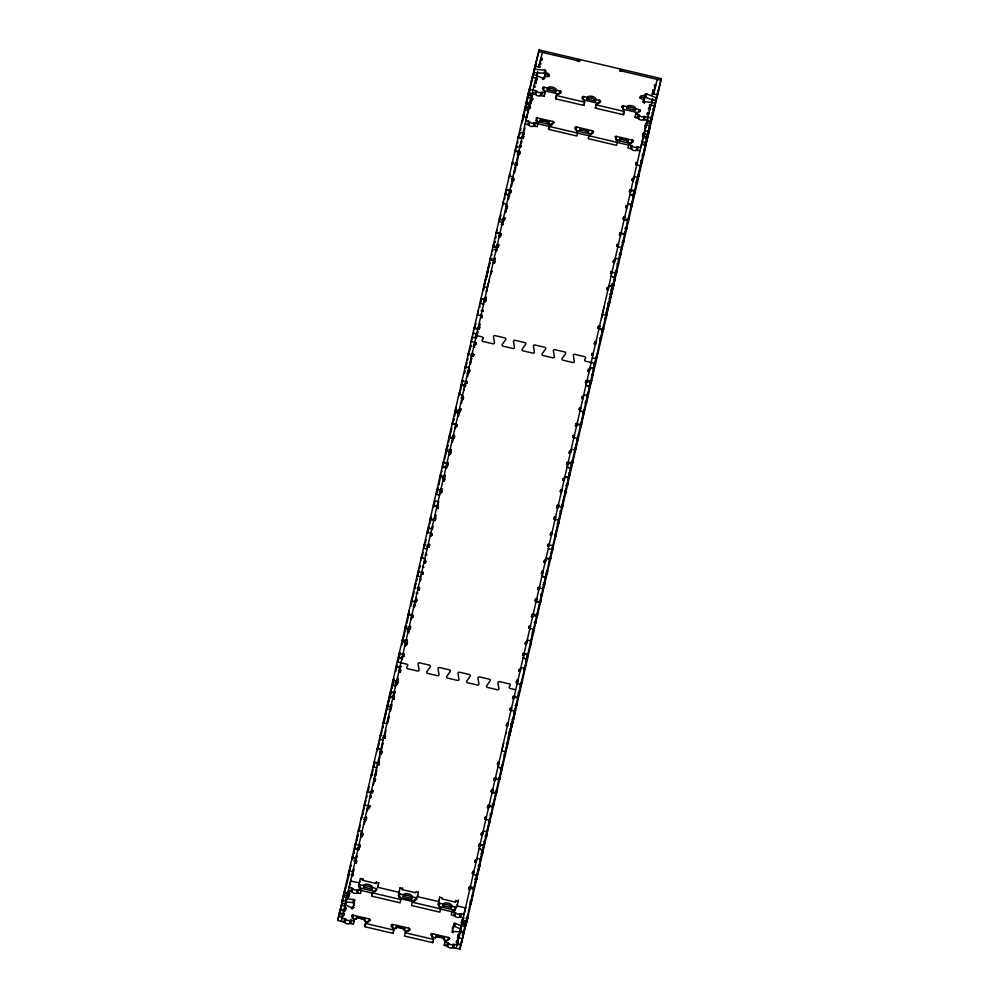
<?xml version="1.0" encoding="UTF-8"?>
<svg xmlns="http://www.w3.org/2000/svg" width="999" height="999" viewBox="0 0 999 999"><rect width="100%" height="100%" fill="white"/><g stroke="black" fill="none" stroke-linecap="round" stroke-linejoin="round"><path stroke-width="1.5" d="M450.387 671.028L450.387 671.028A1.261 1.124 14.1 0 1 450.274 671.465L446.753 676.41A1.261 1.124 14.1 0 0 447.602 678.084L457.48 680.406A1.261 1.124 14.1 0 0 458.978 679.407L457.979 673.139A1.261 1.124 14.1 0 1 459.478 672.202L469.355 674.525A1.261 1.124 14.1 0 1 470.204 676.211L466.683 681.143A1.261 1.124 14.1 0 0 467.282 682.679L477.572 685.114A1.261 1.124 14.1 0 0 478.933 683.965L477.934 678.021A1.261 1.124 14.1 0 1 479.433 676.897L489.31 679.208A1.261 1.124 14.1 0 1 490.159 680.893L486.675 685.776A1.261 1.124 14.1 0 0 487.375 687.412L497.677 689.809A1.261 1.124 14.1 0 0 498.888 688.648L497.902 682.704A1.261 1.124 14.1 0 1 499.113 681.543L509.265 683.89A1.261 1.124 14.1 0 1 510.114 685.576L509.315 686.688A1.261 1.124 14.1 0 0 510.127 688.423L515.521 689.697M553.471 350.212L553.508 350.149A1.261 1.124 14.1 0 1 554.857 349.65L564.735 351.973A1.261 1.124 14.1 0 1 565.584 353.646L562.087 358.529A1.261 1.124 14.1 0 0 561.987 359.353L562.087 359.603A1.261 1.124 14.1 0 0 562.937 360.214L573.101 362.562A1.261 1.124 14.1 0 0 574.313 361.588L573.314 355.457A1.261 1.124 14.1 0 1 574.525 354.295L584.69 356.655A1.261 1.124 14.1 0 1 585.539 358.329L584.74 359.453A1.261 1.124 14.1 0 0 585.551 361.188L594.992 363.399L595.416 361.75M483.054 338.673L482.255 339.797A1.261 1.124 14.1 0 0 482.967 341.433L493.194 343.831A1.261 1.124 14.1 0 0 494.48 342.669L493.481 336.725A1.261 1.124 14.1 0 1 494.98 335.602L504.932 337.937A1.261 1.124 14.1 0 1 505.706 339.598L502.16 344.593A1.261 1.124 14.1 0 0 503.059 346.166L512.949 348.476A1.261 1.124 14.1 0 0 514.435 347.352L513.436 341.283A1.261 1.124 14.1 0 1 514.797 340.259L524.812 342.595A1.261 1.124 14.1 0 1 525.749 344.106L522.177 349.163A1.261 1.124 14.1 0 0 523.026 350.849L532.904 353.159A1.261 1.124 14.1 0 0 534.403 352.16L533.404 345.904A1.261 1.124 14.1 0 1 534.902 344.967L544.78 347.277A1.261 1.124 14.1 0 1 545.616 348.963L542.132 353.846A1.261 1.124 14.1 0 0 542.707 355.432L552.859 357.842A1.261 1.124 14.1 0 0 554.358 356.718L553.359 350.774M477.135 876.672L475.799 882.242L480.219 863.186M354.233 905.219A4.396 1.986 13 0 0 353.621 905.057L354.52 899.662L346.029 898.725M369.88 920.916L370.167 919.579L369.305 918.905L352.297 915.072L354.17 920.616L353.421 924.063L349.6 923.551A2.51 1.136 13 0 1 347.115 923.75A2.51 1.136 13 0 1 344.992 922.477L337.687 920.366L339.248 913.635L342.982 914.535L343.144 913.873M409.478 930.631L409.865 928.895L409.103 928.258L392.894 924.437L391.62 924.562L391.108 926.535M416.62 899.687L416.558 897.926L412.15 896.765A4.396 1.986 13 0 0 408.354 893.83A4.396 1.986 13 0 0 403.596 894.754L399.026 893.855L398.239 895.591M548.876 76.374A4.396 1.986 13 0 0 545.154 74.113L545.404 70.18L534.64 69.231M553.658 123.526L553.933 122.14L553.084 121.528L536.176 117.67L537.949 123.239L537.2 126.673L533.429 126.136A2.51 1.136 13 0 1 530.894 126.361A2.51 1.136 13 0 1 528.783 125.087L525.137 123.851M560.614 93.394L560.726 91.284L556.231 90.06A4.396 1.986 13 0 0 552.447 87.125A4.396 1.986 13 0 0 547.677 88.049L543.219 87.138L542.37 88.686M449.275 939.547L449.538 938.148L448.464 937.474L432.355 933.703L431.306 933.878L430.944 935.239M451.998 932.254L454.308 923.276L462.025 925.848M593.356 132.842L592.882 130.881L576.673 127.048L575.399 127.173L574.937 128.946M600.399 102.298L600.337 100.537L595.928 99.376A4.396 1.986 13 0 0 592.132 96.441A4.396 1.986 13 0 0 587.375 97.365L582.904 96.453L581.967 98.401M633.054 142.158L633.341 140.822L632.467 140.16L616.021 136.314L615.022 136.576L617.332 141.87L616.583 145.317L588.236 138.661L589.085 135.24L593.643 131.568M640.084 111.613L640.022 109.853L635.626 108.691A4.396 1.986 13 0 0 631.83 105.757A4.396 1.986 13 0 0 627.072 106.681L622.714 105.757L621.753 107.318M654.083 106.181L654.845 102.909L643.568 101.536L645.354 94.106L646.69 93.894L656.131 97.752L655.381 101.024L645.142 97.103L643.344 102.348M387.137 709.178L388.973 699.163M394.905 691.795L393.656 696.728L392.657 695.804M396.428 684.752L394.98 684.465M485.726 278.821L483.753 286.613L487.425 287.475L489.36 279.745M486.613 291.633L487.375 288.311M514.96 712.574L512.187 724.537L513.836 717.969M601.473 318.594L602.235 315.272M604.22 306.705L602.285 314.423L605.956 315.284L607.916 307.505L605.132 319.455L607.305 310.751M607.817 305.869L608.503 306.031L611.788 291.72L610.651 291.046M512.187 724.5L511.076 724.163M355.969 860.663L356.144 862.05M382.142 752.147L381.069 751.897L381.306 750.786M455.569 409.69L456.068 407.517L455.382 410.264L459.74 410.764M392.982 684.028L391.67 688.274M389.086 709.065L390.322 710.002L391.783 704.195M408.928 630.993L408.691 631.98M511.55 726.223L508.853 737.824L510.988 729.27M511.563 726.148L509.79 733.179L508.878 732.916M511.6 725.998L510.914 725.811M339.111 914.56L340.159 910.401M342.769 915.421L342.969 914.584L341.358 921.228M347.964 894.767L348.326 893.218M522.002 122.852L522.002 123.014M535.314 65.322L535.676 63.774M457.642 942.382L458.928 937.112L458.803 937.724M462.824 921.727L463.037 920.791M461.301 943.243L467.894 917.182M466.496 922.589L466.858 921.041M467.707 917.681L467.095 917.157M650.824 116.783L651.735 116.995L651.885 115.297M653.034 111.751L652.896 112.338M658.791 88.799L658.441 90.297M389.373 697.464L390.097 697.452M486.326 277.26L489.011 265.759M467.769 917.419L466.483 922.626M385.452 713.898L389.048 698.726M388.723 701.985L391.021 692.881M483.017 290.409L485.002 282.555M485.164 281.868L486.875 274.275M389.872 711.438L391.271 705.306L390.122 705.044M393.206 698.126L393.881 695.142M529.707 106.456L529.295 108.242L529.657 106.518M507.692 742.357L509.49 734.452M511.038 729.045L512.824 721.141M607.33 310.639L609.065 302.959M610.651 297.44L615.372 277.797M530.769 83.367L530.931 84.753M525.986 105.882L525.362 108.579M343.993 910.526L342.108 917.956L345.754 919.205A2.51 1.136 13 0 0 347.864 920.479A2.51 1.136 13 0 0 350.349 920.279M482.954 310.09L482.604 311.563L482.879 310.452M510.414 191.009L510.601 190.322M475.024 878.858C477.547 877.984 477.023 880.294 474.912 879.682M501.086 768.98C502.784 768.031 502.172 770.279 500.661 769.73M354.096 851.323L353.609 853.533L354.108 851.535M379.832 740.446L380.045 740.571M357.53 836.75L358.029 834.515L357.517 836.538M402.884 640.446L403.059 639.722L403.109 640.496M529.957 89.585L529.682 90.697L530.007 89.386M476.648 879.17L476.436 879.982M502.022 769.13L501.823 769.942M525.274 668.331C524.35 671.191 526.336 667.095 523.901 667.994M526.048 659.69L527.185 659.952L527.497 658.666L527.21 659.877M551.198 549.587L552.572 549.912L552.884 548.613L552.609 549.75M577.035 439.647L577.946 439.872L578.259 438.573L577.984 439.71M601.398 338.274L601.161 339.273L601.41 338.224L599.812 337.812M647.115 138.824L648.451 133.279L644.03 152.285L645.292 147.09M603.334 329.832C603.833 326.748 603.821 331.106 601.96 329.508M626.286 219.156L628.721 219.78L629.033 218.494L628.758 219.63M652.959 109.465L654.095 109.74L654.407 108.454L654.133 109.578M343.219 898.101L338.698 915.846L342.42 916.682M348.589 890.921L345.304 903.983L341.633 903.121L523.576 113.886M529.445 89.435L523.026 116.096L526.735 116.933M534.278 69.493L526.073 102.835L529.745 103.696L535.926 78.097M529.92 86.676L530.007 88.424M340.347 909.814L341.096 906.543M341.333 905.768L341.833 903.596M343.431 896.59L345.454 887.874L345.167 888.973M348.938 872.789L347.939 877.147L350.037 868.718M355.007 846.016L355.507 843.843L354.82 846.59M361.288 818.755L361.788 816.57L361.238 818.768M367.582 791.483L368.082 789.297L367.382 792.057L371.054 792.919L371.74 790.159M370.529 778.421L371.591 774.038M374.225 762.574L379.108 763.723L378.696 765.384L379.195 763.199L374.363 762.025L373.726 764.759M376.81 751.148L377.872 746.765M380.144 736.937L380.644 734.752L379.957 737.512M393.219 680.219L392.582 682.954L393.219 680.219L398.052 681.38L397.552 683.566L395.104 682.991M399.001 655.132L399.5 652.946L398.813 655.706M411.576 600.586L412.075 598.401L411.388 601.161L415.047 602.022L415.746 599.263L416.908 599.575L416.408 601.76L413.961 601.186M417.857 573.314L418.356 571.141L417.669 573.888M424.138 546.053L424.65 543.868L423.951 546.615M431.955 528.908L428.296 528.046L427.097 532.979M430.432 518.781L430.931 516.595L430.244 519.355L433.903 520.204L434.602 517.457L435.764 517.769L435.264 519.942L430.382 518.793M436.713 491.508L437.212 489.323L442.058 490.497L441.546 492.669L439.11 492.107M447.152 446.241L445.954 451.173M449.288 436.963L449.787 434.79L449.1 437.537L452.759 438.399L453.446 435.639L454.62 435.951L454.12 438.136L449.238 436.988M468.144 355.157L468.643 352.972L467.944 355.731M471.091 342.095L472.29 337.163L475.949 338.012M480.706 300.612L481.206 298.439L486.051 299.6L485.551 301.785L485.964 300.137L481.068 298.988M499.562 218.806L500.062 216.621L499.375 219.38L503.046 220.242L503.733 217.482L504.907 217.794L504.408 219.967L501.96 219.393M503.209 202.984L503.571 201.361M505.844 191.533L506.356 189.348L511.188 190.522L510.689 192.707L511.101 191.046L506.218 189.897M519.955 147.128L516.283 146.266L515.084 151.199L520.029 152.323L519.617 153.983L518.394 153.696L519.168 150.412M518.419 136.988L518.918 134.815L518.231 137.562L521.903 138.424L522.589 135.677L523.763 135.976L523.251 138.162L520.816 137.587M527.684 97.078L527.934 95.979M528.209 94.88L529.907 86.726M531.256 81.606L533.004 74.288M342.42 901.548L343.119 898.476M343.581 896.627L344.118 894.442M349.762 869.817L349.5 870.903L353.171 871.765L353.421 870.678L352.135 875.823M350.424 867.07L350.924 864.897L348.801 873.338M354.508 849.562L355.095 847.002M355.569 844.929L356.168 842.656M356.655 840.546L357.18 838.311M522.327 121.391L523.039 118.319M523.251 117.72L524 114.148M524.463 112.5L524.925 110.477M526.773 101.873L527.784 97.515L525.686 105.944M533.528 72.452L535.027 66.221L539.91 67.37L540.197 66.271L538.973 65.984M535.314 65.36L535.914 63.786M341.758 905.531L342.133 903.895M342.769 901.61L343.144 899.974M345.629 888.648L349.263 874.3M352.522 858.753L353.234 855.743M353.708 853.708L354.158 851.648M358.941 830.918L360.264 825.186M362.724 814.522L363.149 812.724M363.648 810.676L364.185 808.216M364.872 805.344L365.072 804.482M365.671 801.91L366.071 800.187M366.658 797.614L367.058 795.891M371.753 775.411L373.127 769.43M374.126 765.047L373.813 766.433M377.647 749.862L378.171 747.564M378.571 745.853L379.22 743.081M380.819 736.238L382.167 730.369M383.154 725.898L382.654 728.096L383.204 725.911M383.828 723.164L385.102 717.669M386.738 710.414L388.124 704.445M389.66 697.926L390.072 696.128L389.972 697.789M390.559 694.018L391.158 691.433M391.745 688.86L392.145 687.137M392.644 684.989L393.144 682.629M393.556 681.031L394.068 678.621M395.754 671.34L397.127 665.359M397.827 662.374L400.112 652.609L400.037 654.832M401.798 645.267L403.159 639.397M403.608 637.362L406.206 626.198M406.88 623.264L408.229 617.394M408.491 616.146L409.203 613.161M410.739 606.356L412.125 600.374M412.812 597.39L414.185 591.408M414.735 589.035L415.047 587.674M415.746 584.827L416.034 583.541M416.633 580.956L417.132 578.808M417.819 575.799L418.119 574.512M418.631 572.14L419.043 570.354M419.555 568.131L420.067 566.096M421.828 558.304L423.201 552.335M424.675 545.929L425.062 544.28M425.487 542.557L426.173 539.622M427.859 532.292L429.22 526.423M429.72 524.1L430.906 519.08M433.566 507.43L435.139 500.561M436.813 493.319L438.199 487.35M440.072 479.17L438.773 484.84L439.073 483.653M440.621 476.948L441.021 475.212M441.82 471.778L442.02 470.916M442.607 468.344L443.007 466.62M444.018 462.1L443.556 464.036L444.056 461.913M444.73 459.165L447.902 445.279M448.563 442.382L450.162 435.452M451.885 428.109L450.749 433.029M454.058 418.593L453.658 420.304L454.07 419.617M454.582 416.296L455.107 413.998M455.507 412.287L456.043 410.002L456.081 411.213M459.79 393.743L462.887 380.294M464.547 373.226L465.084 370.766M466.009 366.92L465.696 368.269L466.046 366.695M466.608 364.31L467.008 362.6M467.594 360.015L467.994 358.291M468.781 354.857L469.031 353.584L468.843 354.408M469.493 351.673L471.029 345.13L470.629 346.728M475.599 325.15L476.024 323.389M479.757 307.217L480.019 306.019M480.681 303.209L481.006 301.723M490.047 262.512L489.635 264.31L489.935 263.162M490.559 260.464L491.021 258.254M491.783 255.132L491.983 254.27M492.682 251.261L492.982 249.975M493.568 247.39L493.968 245.679M494.68 242.457L494.98 241.121M495.604 238.449L496.016 236.663M501.011 214.972L500.724 216.221M504.607 199.413L505.007 197.69M505.531 195.492L506.131 192.882M515.646 151.561L515.934 150.275M516.67 147.265L516.982 145.916L516.608 147.415M517.569 143.369L517.969 141.646M518.756 138.212L518.956 137.35M519.992 132.667L519.655 134.341L519.98 132.855M520.566 130.382L520.979 128.409M528.708 95.055L530.069 89.186M530.644 86.501L530.993 85.027M531.518 82.83L539.11 49.95L661.313 78.634L467.407 918.955L466.034 918.63M342.37 916.707L347.103 897.452M345.304 903.983L527.247 114.748M526.685 116.958L532.367 93.232L531.356 97.927L531.63 96.828M533.591 87.537L533.966 85.902L535.189 86.189L534.915 87.288L533.691 87M345.292 905.206L343.868 911.038M346.828 898.563L348.564 891.133M352.147 875.124L353.446 869.505M352.734 855.843L352.172 858.041L355.844 858.903L356.531 856.155M357.917 850.087L359.178 844.704M361.064 836.45L361.675 833.803L362.899 834.078L362.487 835.738L361.263 835.451L362.038 832.167M363.898 824.138L364.51 821.49M364.96 819.617L365.459 817.432L366.633 817.731L366.133 819.917L363.686 819.342M367.045 810.501L368.331 804.894M369.88 798.189L370.492 795.541M376.473 769.592L375.387 774.337M381.843 746.303L382.455 743.643M401.923 659.19L402.535 656.543M405.057 645.554L405.669 642.906L406.893 643.194L406.481 644.842L405.257 644.555L406.118 640.746M407.904 633.241L408.504 630.594M408.953 628.721L409.453 626.535L410.626 626.848L410.127 629.033L405.232 627.884L405.794 625.674L405.094 628.433L408.766 629.295L409.453 626.535M411.039 619.605L411.963 615.634L413.174 615.921L412.762 617.569L411.538 617.282L412.325 613.998M413.873 607.292L414.485 604.645M419.855 581.356L420.467 578.708M425.836 555.407L426.448 552.759M431.818 529.458L432.43 526.81M445.916 468.294L446.528 465.646M449.063 454.657L449.662 452.01L450.886 452.297L450.474 453.946L449.25 453.671L450.312 449.275M451.898 442.345L452.51 439.697M452.947 437.824L453.446 435.639M455.032 428.721L456.318 423.114M457.879 416.408L459.74 408.379L460.914 408.678L460.402 410.864L457.967 410.289M463.861 390.459L466.021 381.106M467.919 372.852L468.519 370.204L469.742 370.492L469.33 372.14L468.106 371.853L468.893 368.569M469.83 364.51L471.366 357.892M473.888 346.903L474.812 342.932L476.036 343.219L475.611 344.867L474.388 344.58L475.174 341.296M475.811 338.574L477.335 331.943M495.891 251.461L496.503 248.813M493.231 246.091L498.114 247.24L498.613 245.055L497.402 244.78L496.803 247.49M499.038 237.824L499.95 233.853M501.873 225.512L503.096 220.217M507.854 199.563L510.014 190.21M511.913 181.955L512.524 179.308L513.736 179.595L513.324 181.244L512.1 180.956L512.887 177.672M513.836 173.626L515.359 166.995M517.894 156.006L518.806 152.035M519.805 147.677L521.341 141.059M529.095 107.892L529.882 104.608L526.211 103.759L525.074 110.539M534.515 83.866L534.89 82.23L536.113 82.517L536.388 81.419L535.164 81.131M347.053 898.563L348.064 894.28L349.288 894.567L349.563 893.456L344.018 892.919L347.827 893.231M358.316 849.799L358.766 847.864M394.243 693.543L393.082 693.368M530.919 100.562L531.468 98.364L532.692 98.651L532.192 100.824M539.348 64.585L539.735 62.949L540.958 63.237L540.671 64.336L539.46 64.048M353.346 872.077L354.021 869.142M355.382 863.273L357.068 855.943M358.429 850.074L359.103 847.14M362.262 833.278L361.438 836.8M364.335 824.312L366.059 816.832M367.457 810.701L367.944 808.653M368.743 805.344L368.181 807.729M370.479 797.814L371.016 795.479M373.351 785.239L374.725 779.257M375.412 776.26L376.798 770.291M380.082 756.168L378.509 762.849L379.145 761.3M380.756 753.234L383.092 743.144M384.415 737.25L386.051 730.319M387.649 723.239L389.023 717.257M390.409 711.276L391.783 705.306M394.38 694.043L394.917 691.708M396.878 683.191L396.503 684.989L396.965 682.829M397.352 681.168L398.039 678.184M399.413 672.202L400.799 666.221M401.123 657.417L402.734 657.792L402.959 656.83M405.419 646.178L406.88 639.872M408.466 632.991L408.991 630.831M409.478 628.596L410.089 625.923M414.41 607.217L415.097 604.22M415.784 601.236L416.471 598.251M418.381 589.934L418.881 587.912M420.442 581.081L420.979 578.746M428.521 545.953L429.033 543.931M432.342 529.62L433.042 526.485M434.865 518.506L435.789 514.497M438.761 501.66L437.587 506.668M443.506 480.994L444.218 477.997M444.88 475.124L444.455 477.072M446.478 468.344L447.065 465.759M447.415 464.073L447.639 463.111M449.488 455.107L450.874 449.125M452.597 441.658L454.108 435.089M458.429 416.446L460.064 410.452M461.488 403.121L462.974 396.628L463.037 398.976M467.582 376.673L469.305 369.155M470.467 364.31L471.066 361.738M471.328 360.427L471.865 358.092M472.989 353.209L472.539 355.132L472.814 354.071M476.598 337.587L477.984 331.606M479.233 326.149L479.008 327.123M485.339 299.862L486.014 296.928M494.43 260.215L494.917 258.179M496.453 251.536L497.04 249.113M497.39 247.44L498.114 244.256L497.989 246.965M502.672 224.563L504.045 218.581M507.055 205.694L505.419 212.637L505.981 211.076M508.491 199.488L510.714 189.81M511.401 186.888L513.424 178.084M514.56 173.027L515.934 167.045M516.633 164.048L518.693 155.082M520.941 145.517L520.504 147.34M521.428 143.406L521.965 141.071M523.788 132.979L523.464 134.353L523.913 132.455M524.263 130.956L524.95 127.972M529.932 106.344L529.782 107.043M533.054 92.982L530.394 104.42M536.7 76.998L537.637 72.989M540.272 60.914L540.659 59.278L541.87 59.565L542.157 58.466L540.934 58.179M406.705 640.659L406.468 641.683L405.169 640.983M358.604 848.85L358.441 849.587M355.756 859.44L354.97 862.724L356.193 863.011L356.705 860.826M362.487 835.738L362.987 833.553L360.539 832.979M368.768 808.466L369.18 806.817L367.957 806.53L367.545 808.179L368.768 808.466L369.268 806.28L364.385 805.132M369.967 792.07L372.415 792.644L372.914 790.471L371.69 790.184M374.613 777.622L373.826 780.906L375.05 781.193L375.562 779.008M380.894 750.349L380.119 753.633L381.343 753.92L381.843 751.748M382.542 737.537L384.99 738.111L385.489 735.926L384.265 735.639L383.628 738.373M393.469 695.816L392.682 699.1L393.906 699.387L394.405 697.202L391.97 696.628M399.75 668.543L398.976 671.827L400.199 672.115L400.699 669.929M406.481 644.842L406.98 642.657L402.098 641.52M412.762 617.569L413.261 615.396L408.379 614.248M418.606 586.738L417.832 590.022L419.043 590.309L419.555 588.124M424.887 559.465L424.113 562.749L425.337 563.036L425.836 560.851M426.536 546.64L428.983 547.215L429.483 545.029M431.181 532.192L430.394 535.476L431.618 535.764L432.117 533.578L427.235 532.43M437.462 504.92L436.688 508.204L437.899 508.491L438.411 506.306L435.964 505.731M443.743 477.647L442.969 480.931L444.193 481.218L444.692 479.045M450.474 453.946L450.974 451.773L446.091 450.624M455.956 424.737L455.544 426.398L456.755 426.685L457.267 424.5L452.372 423.351M462.599 395.841L461.825 399.125L463.049 399.413L463.548 397.227M469.33 372.14L469.83 369.955M470.529 355.756L472.977 356.318L473.476 354.146L472.252 353.858M475.611 344.867L476.123 342.694L471.228 341.546M479.258 329.058L479.77 326.873L478.546 326.586L477.897 329.32L474.238 328.459L474.925 325.699L474.425 327.884L479.258 329.058L479.682 327.397M481.456 314.036L480.681 317.307L481.905 317.595L482.405 315.422M494.305 258.391L493.244 262.774L494.468 263.062L494.98 260.876L490.084 259.728M500.312 232.218L499.537 235.502L500.761 235.789L501.261 233.604L496.366 232.455M507.042 208.516L507.455 206.868L506.231 206.581L505.819 208.229L507.042 208.516L507.542 206.331M513.324 181.244L513.836 179.071L511.388 178.496M514.522 164.86L516.97 165.434L517.47 163.249L516.258 162.962M519.617 153.983L520.117 151.798L515.222 150.649M345.204 910.976L345.979 907.691L345.704 908.79L344.48 908.503L345.567 909.34L345.292 910.439L340.409 909.302M535.889 83.591L536.388 81.419M536.65 80.569L537.15 78.384L532.255 77.235M349.051 895.641L349.563 893.456M369.455 807.667L369.955 805.669M430.082 544.842L428.159 544.817M473.838 355.144L474.026 354.408M541.645 60.652L542.157 58.466M343.931 921.84L344.692 918.568M371.903 896.041L372.652 892.769L377.21 889.135L372.452 887.437A4.396 1.986 13 0 0 368.668 884.515A4.396 1.986 13 0 0 363.898 885.439L358.966 884.702L361.201 890.084L360.464 893.518L356.73 892.956A2.51 1.136 13 0 1 354.146 893.206A2.51 1.136 13 0 1 352.023 891.932L350.974 891.295L351.723 888.024L349.151 887.412L350.924 880.381M527.797 124.475L528.471 121.179L525.886 120.579L532.892 92.695M542.657 87.45L544.979 92.695L544.243 96.141L540.422 95.629A2.51 1.136 13 0 1 537.924 95.817A2.51 1.136 13 0 1 535.801 94.543L534.84 93.931L535.501 90.634L529.258 89.173M344.992 922.477L345.754 919.205M352.035 891.932L352.784 888.66L351.723 888.024M528.771 125.087L529.532 121.816A2.51 1.136 13 0 0 531.655 123.089A2.51 1.136 13 0 0 534.14 122.902L632.317 145.941A2.51 1.136 13 0 0 634.452 147.215A2.51 1.136 13 0 0 636.937 147.028L640.746 147.527L644.742 131.568M535.814 94.543L536.563 91.271L535.589 90.659M351.348 908.778L351.623 907.554L344.543 904.657M542.507 79.483L542.794 78.247L533.341 74.388M345.279 901.997L352.947 902.572L353.696 899.3M533.891 72.502L544.105 73.264L544.867 69.992M352.647 908.915L353.022 907.279A4.396 1.986 13 0 0 354.27 907.479M543.868 79.221L544.567 76.336A4.396 1.986 13 0 0 549.325 75.412A4.396 1.986 13 0 0 545.529 72.477L545.953 70.829M349.6 923.551L350.399 920.254L354.183 920.791M356.68 892.981L357.442 889.709L361.213 890.246M533.429 126.136L534.178 122.865M540.422 95.629L541.221 92.333L544.992 92.87M351.561 916.607L351.835 915.384M358.591 886.063L358.878 884.839M350.761 880.993L359.34 883.004L360.427 878.446M350.849 923.463L351.598 920.191M357.892 892.919L358.641 889.647M534.627 126.074L535.377 122.802M541.658 95.529L542.42 92.258M352.222 918.343L353.196 915.121M359.141 887.786L360.239 884.577M536.001 120.966L536.975 117.732M543.256 90.459L544.018 87.188M376.398 881.805L375.974 883.453L362.537 880.306L362.787 879.207L360.339 878.645M537.175 122.715L537.425 121.628L550.874 124.788L550.624 125.874M352.447 918.393L356.106 919.255L356.481 917.619A4.396 1.986 13 0 1 357.093 916.895M372.452 887.437L372.078 889.085L363.524 887.075L363.898 885.439M536.226 121.004L539.885 121.866L540.259 120.23A4.396 1.986 13 0 1 541.458 119.256M556.231 90.06L555.856 91.696L547.302 89.685L547.677 88.049M368.094 922.065L364.66 921.253L365.035 919.617A4.396 1.986 13 0 0 364.448 918.231M552.859 121.466L552.11 124.738L548.439 123.876L548.813 122.24A4.396 1.986 13 0 0 548.226 120.854M549.3 126.074L548.551 129.346L576.898 136.001L577.634 132.555L575.312 127.31M548.638 129.196L549.388 125.924L553.958 122.253M375.974 883.453L376.223 882.367L378.671 882.941M368.469 921.503L369.081 918.843M376.123 888.298L375.474 891.608L359.478 887.849M559.34 93.369L559.902 90.921M399.45 890.671L399.026 892.319L377.672 887.299L378.758 882.741M399.026 892.319L400.112 887.761M392.894 924.437L392.132 927.709L395.804 928.571A4.396 1.986 13 0 1 400.562 927.646A4.396 1.986 13 0 1 404.358 930.569L408.129 931.468M399.063 897.139L399.925 893.893M576.673 127.048L575.911 130.32L579.582 131.181A4.396 1.986 13 0 1 584.34 130.257A4.396 1.986 13 0 1 588.136 133.192L591.908 134.078M583.703 96.503L582.954 99.775L598.838 103.509L599.6 100.237M418.369 892.257L415.921 891.682L415.671 892.769L402.235 889.622L402.485 888.523L400.037 887.961M576.873 132.03L577.122 130.944L590.559 134.103L590.309 135.19M395.804 928.571L396.178 926.935A4.396 1.986 13 0 1 397.415 925.948M412.15 896.765L411.775 898.401L403.221 896.39L403.596 894.754M579.582 131.181L579.957 129.545A4.396 1.986 13 0 1 580.419 128.921M595.928 99.376L595.554 101.011L587 99.001L587.375 97.365M595.554 101.011A4.396 1.986 13 0 0 591.758 98.077L592.132 96.441M404.358 930.569L404.732 928.933A4.396 1.986 13 0 0 404.62 928.158M588.136 133.192L588.511 131.556A4.396 1.986 13 0 0 587.912 130.17M408.279 930.344L408.891 928.196M415.109 900.686L415.821 897.614M592.057 132.954L592.557 130.782M439.135 899.987L438.723 901.635L417.357 896.615L418.444 892.057M437.974 904.694L438.823 903.146L443.294 904.07A4.396 1.986 13 0 1 448.052 903.146A4.396 1.986 13 0 1 451.848 906.081L456.58 907.604L452.035 911.4L451.186 914.809L454.832 916.058A2.51 1.136 13 0 0 456.943 917.332A2.51 1.136 13 0 0 459.428 917.132L463.261 917.644M438.723 901.635L439.81 897.077M431.918 936.612L432.579 933.753M439.123 905.394L439.622 903.208M615.659 139.435L616.358 136.364M622.789 108.479L623.401 105.819M616.558 141.346L616.808 140.26L630.257 143.419L630.007 144.505M432.055 937.074L435.489 937.886L435.876 936.25A4.396 1.986 13 0 1 437.062 935.276M451.848 906.081L451.461 907.716L442.907 905.706L443.294 904.07M615.609 139.635L619.268 140.497L619.655 138.861A4.396 1.986 13 0 1 620.841 137.887M635.626 108.691L635.239 110.327L626.685 108.317L627.072 106.681M447.028 940.583L444.043 939.884L444.43 938.248A4.396 1.986 13 0 0 444.118 937.187M632.242 140.097L631.493 143.369L627.822 142.507L628.209 140.871A4.396 1.986 13 0 0 628.096 140.11M439.735 897.277L442.17 897.839L441.92 898.938L455.369 902.085L455.619 900.998L458.054 901.573M447.764 940.546L448.464 937.474M455.082 910.301L455.507 906.93M638.623 112.412L639.397 109.578M463.274 935.539L459.89 949.05L452.397 947.676A2.51 1.136 13 0 1 449.912 947.876A2.51 1.136 13 0 1 447.802 946.602L446.728 945.966L447.49 942.694L444.905 942.082M453.771 915.421L454.52 912.149L451.948 911.538M639.997 150.812L636.226 150.262A2.51 1.136 13 0 1 633.691 150.487A2.51 1.136 13 0 1 631.58 149.213L630.506 148.576L631.268 145.305M647.04 120.267L643.319 119.693A2.51 1.136 13 0 1 640.734 119.942A2.51 1.136 13 0 1 638.611 118.669L637.549 118.032L638.299 114.76L635.726 114.161M447.789 946.602L448.539 943.331L447.577 942.706M454.832 916.058L455.581 912.786L454.607 912.174M465.621 907.954L457.055 905.931L458.479 899.924M631.568 149.213L632.317 145.941M638.611 118.669L639.36 115.397A2.51 1.136 13 0 0 641.483 116.671A2.51 1.136 13 0 0 643.968 116.483L652.185 118.107M454.17 923.451L452.997 928.383A4.396 1.986 13 0 0 452.06 928.208M643.256 102.535L643.943 99.663A4.396 1.986 13 0 1 640.159 96.728A4.396 1.986 13 0 1 644.917 95.804L645.329 94.156M644.917 95.804L644.542 97.44A4.396 1.986 13 0 0 639.86 98.164M453.171 932.679L453.459 931.455L461.126 932.017M461.263 929.12L454.77 926.46L455.532 923.188M644.33 103.372L644.617 102.148M645.941 97.165L646.69 93.894M452.397 947.676L453.196 944.38L456.968 944.917L457.779 941.458M459.44 917.144L460.239 913.835L464.011 914.372L465.784 907.342M636.226 150.262L636.925 147.028M643.256 119.718L644.068 116.421M453.646 947.589L454.395 944.317M460.676 917.045L461.438 913.773M637.424 150.2L638.174 146.928M644.455 119.655L645.217 116.384M456.281 942.681L456.793 940.496L456.518 941.595L457.729 941.882M470.254 888.024L469.842 889.672L468.618 889.385L469.118 887.212C471.278 885.776 477.135 890.334 472.939 888.885M476.898 859.128L476.123 862.412L474.9 862.125L475.399 859.939M483.191 831.855L482.405 835.139L481.181 834.852L481.693 832.666M489.722 820.179L484.827 819.03L485.339 816.857L486.55 817.145L485.914 819.867M489.473 804.582L488.698 807.866L487.475 807.579L487.974 805.394L492.857 806.543M496.528 792.869L491.121 791.757L491.62 789.585L492.844 789.872M495.754 777.309L494.98 780.594L493.756 780.306L494.255 778.134M508.329 722.776L507.554 726.061L506.331 725.774L506.83 723.588M514.86 711.101L509.977 709.952L510.477 707.767L511.7 708.054L511.051 710.789M514.61 695.504L513.836 698.788L512.612 698.501L513.111 696.315L518.006 697.464M518.893 671.228L519.318 669.58L520.529 669.867L520.117 671.515L518.893 671.228L519.405 669.043M527.185 640.958L526.398 644.243L525.187 643.955L525.686 641.77M533.716 629.283L528.833 628.146L529.333 625.961L530.556 626.248L529.907 628.983M533.466 613.686L532.692 616.97L531.468 616.683L531.967 614.51L536.863 615.659M539.997 602.022L535.114 600.874L535.614 598.688L536.838 598.975M539.385 588.049L538.973 589.71L537.749 589.422L538.261 587.237M546.041 559.153L545.254 562.437L544.043 562.15L544.542 559.964M550.324 534.877L550.736 533.229L551.96 533.516L551.548 535.164L550.324 534.877L550.824 532.692M558.853 520.204L553.97 519.055L554.47 516.883L555.694 517.17L555.057 519.892M558.603 504.607L557.829 507.892L556.605 507.604L557.105 505.419M564.897 477.335L564.11 480.619L562.899 480.332L563.399 478.159M571.178 450.074L570.404 453.346L569.18 453.071L569.68 450.886M577.709 438.399L572.827 437.25L573.326 435.064L574.55 435.352L573.913 438.086M577.459 422.802L576.685 426.086L575.461 425.799L575.961 423.613L580.856 424.762M583.753 395.529L582.966 398.813L581.743 398.526L582.255 396.341M588.036 371.253L588.448 369.605L589.672 369.892L589.26 371.541L588.036 371.253L588.536 369.068M594.318 343.981L594.73 342.332L595.953 342.62L595.541 344.268L594.318 343.981L594.817 341.808M602.847 329.32L597.964 328.172L598.463 325.986L599.687 326.273L599.05 329.008L602.709 329.87L603.408 327.11L600.124 341.296M608.891 286.451L608.116 289.735L606.893 289.448L607.392 287.262M615.172 259.178L614.397 262.462L613.174 262.175L613.673 259.99M621.703 247.502L616.82 246.353L617.32 244.181L618.543 244.468L617.906 247.19M621.465 231.905L620.679 235.19L619.455 234.902L619.967 232.717L624.85 233.866M627.747 204.633L626.972 207.917L625.749 207.63L626.248 205.457M634.028 177.36L633.254 180.644L632.03 180.357L632.529 178.184M640.559 165.697L635.676 164.548L636.176 162.362L637.399 162.65M647.102 114.76L647.602 112.575L648.826 112.862L648.451 114.498M457.48 937.911L458.404 934.077M642.482 135.664L642.994 133.479L647.876 134.628L649.974 126.186L648.963 130.557M461.476 922.027L461.975 919.842L461.7 920.953L462.924 921.228L462.362 923.351L466.034 924.212L461.176 923.064L461.451 921.952L462.674 922.239M652.11 94.83L652.609 92.657L653.833 92.944M652.871 91.808L653.371 89.623L654.595 89.91L654.22 91.546M469.33 888.611L469.805 886.55M491.87 790.758L492.145 789.522L492.994 789.709M494.405 779.757L494.905 777.746M507.067 724.837L507.554 722.752M517.007 681.73L517.519 679.532M532.679 613.836L532.355 615.209L532.679 613.91M542.407 571.628L542.569 570.941M557.742 505.169L558.965 505.457L558.591 506.98M576.223 425.05L576.86 425.062M586.126 382.08L586.438 380.794M623.838 218.581L624.887 216.508M456.218 948.188L457.142 944.192L460.801 945.054L459.89 949.05M458.578 937.824L457.23 943.655L460.951 944.505L462.237 938.685L458.578 937.824L463.449 917.881M463.823 931.792L645.129 145.305L641.458 144.443L460.164 930.931L463.823 931.792L467.12 918.743M647.04 121.391L647.652 118.769L641.558 143.918L645.267 144.755L651.635 118.119M650.786 105.057L644.605 130.657L648.276 131.518L656.468 98.177M649.375 110.827L649.75 109.191L648.526 108.903L648.801 107.805L650.024 108.092L650.511 106.156L649.288 105.869L649.562 104.77L654.457 105.919M458.841 937.649L460.152 932.167L463.823 933.029M461.688 925.511L461.938 924.425M462.212 923.326L463.424 918.081M646.216 124.887L646.74 122.702M568.518 463.973L568.931 462.187M587.849 380.157L587.4 382.093L587.674 381.031M651.573 103.958L652.497 99.95M655.144 87.875L655.519 86.239L654.295 85.951L654.57 84.853L655.794 85.14M651.735 116.995L652.122 115.36M464.036 932.267L461.988 939.559M465.359 926.373L467.644 916.545L467.37 917.644M471.141 901.46L470.129 905.831L472.227 897.389M480.706 859.44L483.991 845.254L480.319 844.392L479.632 847.14M493.281 804.894L496.553 790.709L495.866 793.456L492.195 792.607L492.894 789.847M499.562 777.622L502.847 763.436L502.147 766.196M512.137 723.076L515.409 708.89L514.91 711.076M518.419 695.816L521.703 681.63L521.003 684.377L517.345 683.516L518.031 680.769M524.7 668.543L527.984 654.357L523.051 653.234L522.539 655.406L522.952 653.758L527.847 654.907M530.993 641.271L534.265 627.085L533.578 629.845M537.275 613.998L540.559 599.812L539.86 602.572M549.85 559.465L553.121 545.279L552.435 548.026M556.131 532.192L559.415 518.006L558.716 520.754M571.84 464.011L566.957 462.862L566.533 464.523L567.045 462.337L571.977 463.461L568.693 477.647L564.984 476.81L568.781 477.122M574.987 450.374L578.271 436.188L577.572 438.948M581.268 423.114L584.552 408.928L583.853 411.675L580.194 410.814L580.881 408.067L579.607 407.792L579.108 409.977L579.52 408.329M587.549 395.841L590.834 381.655L585.901 380.532L585.389 382.704L585.814 381.056L590.696 382.205M593.281 370.766L593.98 368.019L590.122 367.732L593.793 368.594L597.115 354.383L596.428 357.13M612.137 288.961L612.837 286.201L608.978 285.914L612.649 286.775L615.971 272.577L615.471 274.75M618.98 259.49L622.265 245.304L621.565 248.052M625.262 232.218L628.546 218.032L627.859 220.779L624.188 219.93L624.875 217.17L623.613 216.908L623.101 219.081L623.526 217.432M630.469 192.657L631.168 189.897L634.827 190.759L631.555 204.945L627.834 204.108L631.643 204.42M648.401 132.43L647.04 139.161L645.891 138.898M651.748 113.099L652.659 113.324L653.034 111.688M653.446 110.277L655.194 102.972M471.703 899.587L473.114 893.568L471.004 902.022M655.731 101.124L657.217 94.905L652.335 93.756L652.609 92.657M478.883 868.768L480.219 863.198M523.001 118.794L522.427 121.216M485.589 279.433L483.541 290.234M385.427 714.01L385.227 714.834M388.798 700.586L388.511 701.785M390.447 693.88L391.183 691.196M491.033 273.664L491.658 270.991M459.465 411.888L459.715 410.826M394.268 693.431L394.617 691.995L393.693 691.783M609.115 302.734L611.263 294.156L609.865 293.931M652.147 118.269L651.91 119.293L650.774 118.569M626.773 228.309L626.535 229.283L624.775 228.471M575.986 448.476L575.774 449.375L574.937 448.776M507.642 742.569L505.394 751.61L501.723 750.749L503.658 743.031M550.624 558.441L550.412 559.303L546.266 558.066L549.787 559.477M462.437 938.723L462.25 939.522M536.413 60.939L536.251 61.601M390.659 692.344L390.946 691.133M354.583 849.525L355.244 847.714M357.142 838.124L357.068 840.521M610.601 297.677L608.491 306.119M509.515 734.327L509.765 733.241M512.849 721.016L514.947 712.662M525.374 108.192L525.986 105.657M652.022 118.806L652.197 118.057M498.089 778.783C499.562 780.544 500.686 778.283 498.976 778.146M490.447 260.027L491.046 259.54M505.993 732.854L505.969 733.965M578.121 439.173L577.01 438.798M552.734 549.213L551.86 548.901M487.125 273.214L489.035 265.584M344.605 892.606L345.292 889.872M355.681 861.85L354.183 861.013M488.449 284.315L487.749 284.203M612.749 288.236L611.863 287.899M534.29 69.168L539.11 49.95M524.787 109.765L526.91 101.324M509.215 176.823L509.865 174.088M505.656 192.108L506.356 189.348M502.522 205.744L503.159 203.009L506.693 204.42M498.876 221.553L502.534 222.415M496.928 230.257L496.228 233.017L501.173 234.141L500.761 235.789M493.094 246.641L493.781 243.893L493.144 246.628L496.753 247.502L497.452 244.755M490.447 258.104L489.947 260.277M536.55 75.862L537.662 71.453M538.698 67.083L542.382 52.398M486.313 277.36L488.111 270.192M529.595 105.719L529.882 104.608M531.168 99.475L531.443 98.377M480.019 303.371L483.678 304.233M480.519 301.186L481.206 298.439M478.434 310.439L477.372 314.822L482.317 315.946L481.905 317.595M472.802 334.727L473.214 333.067L477.26 334.016M537.15 78.384L536.875 79.483L535.651 79.196M515.609 165.697L516.308 162.937M465.222 367.707L465.859 364.972M513.111 176.598L509.303 176.286M532.692 98.651L532.417 99.75L529.97 99.176M506.181 206.606L506.605 204.945M523.251 138.162L523.676 136.513M458.516 396.628L459.078 394.43M459.577 392.245L459.215 393.881L462.687 395.317M454.882 412.45L458.541 413.311M452.934 421.153L452.235 423.901L457.18 425.025L456.755 426.685M516.97 165.434L517.382 163.774L514.947 163.212M494.118 258.966L494.867 258.416M443.968 476.573L440.172 476.261L444.018 476.548M440.721 474.063L439.672 478.446M490.909 273.601L491.633 270.741M504.408 219.967L504.82 218.319M484.827 299.313L485.239 297.665L486.463 297.952M491.058 273.926L491.783 271.054M436.026 494.255L439.685 495.117M436.526 492.082L437.212 489.323M484.19 302.048L484.877 299.288M498.114 247.24L498.526 245.592M494.468 263.062L494.892 261.401L493.668 261.126M423.588 548.251L427.26 549.113M471.615 356.593L472.302 353.833M421.865 555.869L420.816 560.252M469.118 367.495L465.309 367.182M417.17 576.073L420.829 576.935M414.523 587.524L415.584 583.141M472.977 356.318L473.389 354.67L470.941 354.096M409.303 610.414L408.241 614.797L411.913 615.659M401.96 642.07L403.009 637.687M446.478 465.671L447.165 462.912M463.049 399.413L463.461 397.764L462.237 397.477M397.789 660.314L397.377 661.962L406.83 664.185A1.261 1.124 14.1 0 1 407.629 665.921L406.843 667.045A1.261 1.124 14.1 0 0 407.679 668.718L417.844 671.078A1.261 1.124 14.1 0 0 419.056 669.904L418.069 663.973A1.261 1.124 14.1 0 1 419.555 662.837L429.433 665.159A1.261 1.124 14.1 0 1 430.282 666.832L426.76 671.778A1.261 1.124 14.1 0 0 427.647 673.401L437.525 675.724A1.261 1.124 14.1 0 0 439.011 674.587L438.024 668.656A1.261 1.124 14.1 0 1 439.523 667.519L449.4 669.842A1.261 1.124 14.1 0 1 450.349 670.691L450.362 670.766M460.402 410.864L460.826 409.215M395.666 669.33L396.728 664.947M544.068 78.571L545.204 74.051L544.105 73.264M440.184 492.944L441.246 488.548L442.47 488.836M392.02 685.152L395.691 686.013M438.236 501.635L434.577 500.774L433.379 505.719L438.324 506.843L437.899 508.491M454.12 438.136L454.533 436.488M385.139 715.209L383.191 722.939L386.863 723.8L388.798 716.071M386.663 709.153L388.124 703.333M390.621 693.343L391.233 690.933M427.622 547.477L428.309 544.73M444.193 481.218L444.605 479.57L443.381 479.283M379.595 739.148L383.254 740.009M441.546 492.669L441.97 491.021L439.523 490.447M373.676 764.784L374.363 762.025M421.328 574.75L422.028 572.002M373.164 766.97L376.835 767.819M435.264 519.942L435.676 518.294M431.618 535.764L432.03 534.115L430.819 533.828M428.983 547.215L429.395 545.566L426.948 544.992M364.248 805.694L365.297 801.298M425.337 563.036L425.749 561.376L424.525 561.088M358.379 831.305L359.016 828.571M402.485 656.555L403.171 653.808L404.345 654.12L403.833 656.293L404.258 654.645L399.363 653.496M419.043 590.309L419.468 588.648L417.182 588.186M399.975 667.469L396.178 667.157M416.408 601.76L416.82 600.099M351.673 860.226L352.36 857.479L356.031 858.341M396.191 683.828L397.252 679.445L398.476 679.732M410.127 629.033L410.539 627.372L408.091 626.798M537.012 123.277L537.425 121.628M394.243 692.532L390.584 691.67L389.385 696.603L394.318 697.727L393.906 699.387M341.633 903.121L344.917 890.059M337.687 920.366L341.084 906.867M342.37 901.747L343.107 898.8M343.831 895.903L345.292 890.109M400.199 672.115L400.611 670.466L399.388 670.179M397.552 683.566L397.964 681.917L395.529 681.343M377.335 765.646L378.396 761.263L379.62 761.55M384.99 738.111L385.402 736.45L382.954 735.888M381.343 753.92L381.755 752.272L380.532 751.985M364.772 820.179L365.459 817.432M362.262 831.081L358.466 830.781M375.05 781.193L375.474 779.545L374.25 779.257M372.415 792.644L372.827 790.996M355.307 863.148L355.981 860.489M366.133 819.917L366.546 818.268L364.098 817.694M347.502 896.403L347.777 895.291L349.026 895.579L348.751 896.677L346.303 896.103M348.951 890.721L345.042 906.305L341.371 905.444M356.193 863.011L356.618 861.35L354.27 860.976M354.782 900.136L352.972 907.342L351.735 907.579M359.34 883.004L359.752 881.355M550.449 126.436L550.874 124.788M362.537 880.306L362.949 878.658M577.01 60.527L579.308 61.651L579.857 59.441L579.445 61.101L538.711 51.548M377.672 887.299L378.084 885.651M590.147 135.752L590.559 134.103M402.235 889.622L402.647 887.974M622.627 71.229L620.042 71.204L620.591 69.006L620.179 70.667L660.901 80.27L661.313 78.634M417.357 896.615L417.769 894.967M647.602 112.575L647.327 113.674L648.551 113.961M653.371 89.623L653.096 90.722L654.32 91.009M642.994 133.479L642.707 134.578L643.93 134.865M644.83 126.136L645.104 125.037L646.328 125.312M635.676 164.548L636.088 162.899M653.558 94.043L657.242 79.358M632.03 180.357L632.442 178.709L633.666 178.996M651.423 102.822L652.522 98.414M644.467 132.667L645.779 127.522M625.749 207.63L626.161 205.981L627.384 206.269M619.455 234.902L619.88 233.254L624.712 234.415L625.399 231.668M636.763 165.384L637.449 162.625M634.253 176.286L637.787 177.697L641.121 163.486L640.421 166.246M616.82 246.353L617.232 244.705M613.174 262.175L613.586 260.527L614.81 260.814M606.893 289.448L607.305 287.787L608.528 288.074M597.964 328.172L598.376 326.511M615.396 258.092L618.93 259.503M612.037 272.814L612.312 271.716M592.095 353.783L591.683 355.432L592.182 353.259L593.406 353.546L593.181 354.62M656.48 97.852L660.901 80.27M651.885 117.02L652.172 115.921L649.874 125.749L645.953 124.825M645.129 145.305L645.766 142.57L642.107 141.708M581.743 398.526L582.167 396.878L583.391 397.165M646.977 138.449L649.1 130.007M455.369 902.085L455.781 900.436M596.041 342.095L596.316 340.984M592.395 357.904L596.066 358.766M575.461 425.799L575.874 424.138L580.719 425.312L581.406 422.552M589.622 369.905L590.034 368.256M637.287 179.882L637.974 177.123M572.827 437.25L573.239 435.601M634.827 190.759L634.328 192.944M569.18 453.071L569.592 451.411L570.816 451.698M586.475 383.541L587.175 380.794M583.841 395.005L587.637 395.304M630.993 207.155L631.693 204.395M562.899 480.332L563.311 478.683L564.535 478.971M560.664 490.134L560.252 491.795L560.751 489.61L561.975 489.897M556.605 507.604L557.017 505.956L561.863 507.117L565.696 490.734L565.197 492.919M571.403 448.988L574.937 450.399M618.431 261.688L619.118 258.941M553.97 519.055L554.383 517.407M457.055 905.931L457.467 904.282M567.619 465.359L568.319 462.599M561.338 492.632L562.025 489.872M544.043 562.15L544.455 560.489L545.679 560.776M541.808 571.952L541.396 573.601L541.895 571.416L543.119 571.703M537.749 589.422L538.174 587.762L543.006 588.935L546.84 572.539L546.153 575.299M552.047 532.979L552.322 531.88M599.575 343.506L600.262 340.746M535.114 600.874L535.526 599.213M531.468 616.683L531.88 615.034L537.25 616.358M548.401 548.801L552.072 549.662M549.188 545.516L549.462 544.418L548.189 544.143L547.689 546.328L548.101 544.68L552.984 545.829M528.833 628.146L529.245 626.485M542.482 574.437L542.894 572.789M590.147 384.403L590.834 381.655M525.187 643.955L525.599 642.307L526.823 642.594M539.335 588.074L539.76 586.425M587 398.039L587.687 395.292M536.888 598.95L536.201 601.71L540.422 602.609M516.67 681.031L516.258 682.679L516.758 680.506L517.981 680.781M512.612 698.501L513.024 696.84L517.869 698.014L518.556 695.267M574.425 452.584L575.124 449.825M509.977 709.952L510.389 708.303M527.41 639.884L530.944 641.296M523.626 656.243L524.313 653.496M571.291 466.221L571.977 463.461M506.331 725.774L506.743 724.113L507.967 724.4M520.479 669.879L520.904 668.231M520.991 667.707L524.787 668.006M568.144 479.857L568.843 477.097M497.814 762.836L497.402 764.497L497.902 762.312L499.125 762.599M493.756 780.306L494.168 778.658L499.013 779.832L499.7 777.072M555.581 534.39L556.268 531.643M491.121 791.757L491.533 790.109M487.475 807.579L487.887 805.931L492.719 807.092L493.231 804.919M549.288 561.663L549.987 558.916M484.827 819.03L485.252 817.382M481.181 834.852L481.605 833.203L482.829 833.491M498.489 765.334L498.901 763.673M474.9 862.125L475.312 860.464L476.535 860.751M536.725 616.208L537.412 613.448M472.677 871.927L472.265 873.576L472.764 871.39L473.988 871.677L473.339 874.412L477.01 875.274L477.697 872.514L473.863 888.91M468.618 889.385L469.031 887.736L474.325 889.147L474.525 888.361M483.416 830.768L486.938 832.179L490.272 817.981L489.585 820.728M530.432 643.468L531.131 640.721M527.297 657.105L527.984 654.357M524.15 670.741L524.837 667.994M476.985 858.591L480.794 858.903L480.157 861.638M457.717 936.825L457.992 935.726L459.353 935.464L458.129 935.176M519.58 690.646L519.992 688.998M470.204 888.049L470.616 886.4M511.575 725.286L512.275 722.527M459.877 933.266L462.112 924.45M463.199 920.129L463.811 917.681M486.438 834.365L487.125 831.618M483.291 848.001L483.991 845.254M466.346 921.053L462.549 920.741L466.87 920.991M460.801 945.054L461.451 942.319M534.94 67.845L536.101 65.809M526.523 104.383L527.035 102.335M523.751 116.408L523.976 115.509M512.712 164.335L512.962 163.337M494.867 241.633L495.079 242.282M520.954 145.379L520.979 146.229M461.788 385.04L462.038 384.041M447.727 446.041L448.002 444.942M440.584 477.035L441.133 476.111M479.458 325.187L479.92 323.326M419.867 566.795L420.067 565.996M414.91 588.249L415.072 587.574M403.933 635.864L404.133 635.064M446.99 466.046L447.065 467.02M447.465 463.986L447.764 462.574M444.93 475L445.067 476.411M396.84 666.62L397.09 665.621M392.694 684.54L393.119 682.866M385.751 714.747L386.051 713.548M371.69 775.761L371.865 775.074M369.131 786.775L368.169 792.482M362.699 814.672L363.024 813.373M406.943 639.71L406.743 640.509L405.144 640.122M357.904 835.401L358.117 836.026M403.409 654.907L403.771 653.458M348.813 874.812L349.151 873.463M393.531 697.814L394.031 695.729L394.068 696.44M393.681 696.665L392.083 696.241M370.966 795.679L371.153 797.202M368.631 805.731L368.456 806.418L369.68 806.705L369.93 805.718M358.416 849.962L359.128 848.438M369.48 807.716L368.044 806.955M352.472 875.673L352.984 873.675M657.142 96.516L657.779 93.781M648.676 133.192L649.225 131.019L648.001 130.732M645.941 145.092L646.353 143.494M643.593 155.307L643.993 153.709M641.808 162.999L642.444 160.265M637.112 183.404L637.512 181.806M638.636 176.748L639.173 174.6L637.949 174.313M634.752 193.619L635.152 192.02M632.392 203.833L631.905 205.981L630.981 205.769M631.755 206.556L632.292 204.433M626.61 228.896L626.81 228.109M623.301 243.232L623.838 241.059L622.926 240.846M620.566 255.132L620.966 253.534M618.206 265.347L618.606 263.748M616.42 273.039L617.057 270.304M613.249 286.8L613.786 284.64L611.338 284.091M611.725 293.444L612.125 291.845M609.365 303.659L609.777 302.06M606.368 316.608L607.017 313.873M602.272 334.44L602.472 333.616M597.914 353.284L598.451 351.149M595.179 365.184L595.579 363.599M592.819 375.399L593.219 373.813M591.033 383.079L591.683 380.357M587.862 396.84L588.411 394.692L586.875 394.33M586.338 403.496L586.738 401.898M583.99 413.711L584.39 412.112M580.993 426.648L581.63 423.913M533.466 615.933L533.978 613.935M575.849 448.988L576.048 448.189M572.527 463.324L573.076 461.138L571.853 460.851M569.805 475.212L570.204 473.626M567.444 485.427L567.844 483.841M565.659 493.131L566.296 490.397M562.487 506.88L563.024 504.72L561.8 504.433M560.963 513.523L561.363 511.925M558.603 523.738L559.003 522.14M555.606 536.688L556.256 533.953M550.461 559.028L550.674 558.229M547.152 573.364L547.702 571.191L546.478 570.904M544.418 585.252L544.817 583.666M542.057 595.466L542.457 593.881M540.272 603.171L540.921 600.436M537.1 616.92L537.649 614.76L536.113 614.41M535.576 623.563L535.988 621.977M533.229 633.778L533.628 632.18M469.43 888.011L469.83 886.413M530.232 646.728L530.869 643.993M526.123 664.547L526.336 663.736M521.391 685.077L519.88 685.289M522.302 681.293L521.765 683.403L521.078 683.241M519.03 695.304L519.443 693.706M514.897 713.211L515.534 710.476M516.683 705.519L517.082 703.92M511.725 726.972L512.262 724.799L511.038 724.512M510.202 733.603L510.601 732.017M507.842 743.818L508.241 742.232M504.845 756.767L505.482 754.045M499.7 779.108L499.9 778.308M496.391 793.456L496.928 791.27L496.016 791.058M493.656 805.344L494.055 803.745M489.51 823.251L490.147 820.529M491.296 815.559L491.695 813.96M486.338 837.012L486.888 834.852L485.964 834.627M484.815 843.656L485.214 842.057M482.467 853.87L482.867 852.272M479.458 866.82L480.107 864.085M471.004 903.496L471.553 901.31L470.029 900.948M460.576 929.282L460.914 927.984M483.204 338.374L483.241 338.174A1.261 1.124 14.1 0 0 483.041 337.462L483.041 337.462M582.342 96.766L584.677 102.01L583.928 105.457L555.581 98.801L556.343 95.529L584.69 102.185M391.533 924.699L393.856 929.932L393.119 933.378L364.772 926.722L365.522 923.451L393.868 930.106M453.409 926.735L454.77 926.46M560.988 91.758L556.431 95.38L555.681 98.651L556.243 98.202M600.674 101.074L596.128 104.695L595.279 108.117L623.626 114.773L624.375 111.326L622.04 106.081M595.367 107.967L596.228 107.293M640.371 110.39L635.814 114.011L634.964 117.432L637.549 118.032M635.064 117.283L635.913 116.608M633.329 140.934L628.771 144.555L627.934 147.977L630.506 148.576M370.167 919.679L365.609 923.313L364.86 926.585L365.422 926.123M416.895 898.451L412.35 902.085L411.501 905.494L439.847 912.149L440.596 908.715L438.261 903.471M409.865 928.995L405.307 932.629L404.458 936.038L432.804 942.694L433.554 939.247L431.218 934.015M449.562 938.261L444.992 941.945L444.155 945.354L446.728 945.966M444.243 945.216L445.092 944.53M517.257 154.608L519.23 154.458M642.969 153.721L643.631 153.671L643.231 155.27L641.907 155.369M634.14 192.033L634.79 191.983L634.39 193.581L633.079 193.681M501.111 224.75L503.084 224.6M616.932 263.811L618.244 263.711L617.182 265.359M608.753 302.073L609.415 302.023L609.015 303.621L607.692 303.721M475.324 336.401L477.297 336.251M466.883 373.114L468.868 372.964M592.207 373.826L592.869 373.776L591.808 375.412M582.704 412.175L584.028 412.088L582.966 413.723M566.82 483.853L567.482 483.803L567.082 485.389L565.759 485.489M557.991 522.152L558.653 522.102L558.241 523.701L556.93 523.801M424.962 554.87L426.935 554.72M416.121 593.181L418.106 593.031M540.784 593.943L542.107 593.843L541.046 595.491M531.943 632.242L533.266 632.155L532.205 633.791M399.175 666.508L401.161 666.358M516.058 703.933L516.72 703.883L516.321 705.481L514.997 705.581M507.23 742.245L507.879 742.195L507.48 743.78L506.168 743.88M374.2 774.962L376.173 774.812M490.022 814.023L491.333 813.923L490.272 815.571M481.843 852.284L482.505 852.234L482.105 853.833L480.781 853.933M463.037 932.167L463.673 932.217L462.287 935.439M542.794 78.247L544.155 77.984A4.396 1.986 13 0 0 544.817 78.097M656.768 94.131L657.679 94.343M652.272 99.5L654.72 100.075M652.921 108.616L654.295 108.941M544.255 90.697L559.153 94.193M622.652 109.091L637.537 112.587M596.028 104.845L624.375 111.501M532.18 93.307L534.84 93.931M527.971 94.805L531.643 95.667M646.503 122.615L650.174 123.476M527.422 97.003L531.093 97.865M528.858 102.772L531.006 103.272M647.901 132.392L648.826 132.617M528.121 106.518L530.569 107.093L530.294 108.192L529.07 107.904M525.399 106.081L529.07 106.943M643.93 133.903L647.589 134.753M528.059 107.343L529.433 107.667M646.815 135.215L647.964 135.489M525.287 107.592L528.958 108.441M524.9 108.079L528.571 108.941M643.431 135.901L647.102 136.763M524.487 109.728L528.159 110.589M643.019 137.55L646.69 138.411M540.259 120.23L548.813 122.24M579.957 129.545L588.511 131.556M619.655 138.861L628.209 140.871M522.939 116.621L526.598 117.482M644.755 146.241L645.441 146.403M643.843 149.912L644.53 150.075M521.366 132.48L524.125 133.092M640.821 160.489L642.345 160.839M522.952 134.041L524.175 134.328M640.721 162.15L641.945 162.437M519.118 146.416L520.954 146.853M637.861 175.974L638.773 176.186M631.118 189.922L629.894 189.635L629.395 191.82L629.807 190.16L634.69 191.308M630.781 204.021L632.305 204.383M513.948 178.933L513.261 178.771L513.024 180.394M509.015 190.846L510.389 191.171M627.772 218.719L628.92 218.981M625.886 227.934L626.798 228.147M621.915 242.295L623.438 242.657M615.746 270.592L616.97 270.879M497.115 244.443L498.951 244.88M615.034 272.115L616.558 272.477M612.262 271.728L611.038 271.441L610.539 273.626L610.951 271.978L615.834 273.127M497.927 245.267L499.001 245.517M494.393 249.4L496.84 249.975M611.863 285.876L613.386 286.226M492.944 258.654L495.392 259.228M493.106 260.027L494.018 260.24M610.789 289.373L612.387 289.747M609.777 297.015L610.701 297.24M608.928 298.551L610.314 298.876M487.237 272.739L487.924 272.902M607.904 302.797L609.04 303.059M486.426 276.823L487.112 276.973M607.941 305.332L608.628 305.494M606.868 307.892L607.779 308.104M605.819 311.913L606.967 312.188M486.063 290.821L486.75 290.984M598.95 326.473L600.174 326.76M601.935 328.646L603.533 329.021M482.205 310.214L482.892 310.377M481.093 310.801L482.692 311.176M599.85 338.673L601.223 338.986M478.958 324.937L480.182 325.224M475.499 335.352L482.255 336.938M590.047 380.582L591.583 380.944M472.04 354.57L473.876 355.007M586.288 381.393L587.812 381.743M589.959 382.255L591.171 382.542M586.788 396.004L587.999 396.291M465.971 381.131L467.195 381.418L466.695 383.591L467.107 381.943L462.212 380.794M580.007 424.113L581.543 424.463M461.076 397.889L462.912 398.314M579.919 425.774L581.131 426.061M457.904 411.638L459.74 412.075M574.9 447.964L576.036 448.239M570.841 462.312L572.677 462.737M448.951 449.55L451.398 450.112M446.141 462.787L448.339 463.224L447.839 465.409L448.251 463.748L443.369 462.599M564.972 490.684L566.196 490.971M564.885 492.345L565.796 492.557M442.969 476.548L445.104 477.047M440.222 476.236L443.881 477.097M443.181 478.284L445.017 478.708M561.401 506.031L562.624 506.318M554.932 534.228L556.156 534.515M554.832 535.889L555.756 536.101M434.965 515.821L436.188 516.108M549.288 557.954L550.661 558.279M546.078 572.489L547.29 572.777M421.978 572.015L423.201 572.302L422.689 574.487L423.114 572.839L418.219 571.69M539.897 600.799L540.821 601.011M407.492 631.018L408.866 631.331M526.011 658.828L527.385 659.153M407.28 631.818L408.666 632.13M402.46 639.884L407.392 641.008M523.926 668.855L525.074 669.118M407.654 642.207L406.468 641.633L406.031 643.506L407.255 643.793M396.316 666.608L400.025 667.444M395.08 682.804L397.215 683.304M513.911 710.689L515.434 711.051M514.123 712.437L515.034 712.649M513.911 712.986L514.822 713.199M512 719.542L513.136 719.817M512.062 721.303L512.749 721.453M512.325 723.888L510.951 723.576M510.951 726.186L511.863 726.398M509.915 728.671L511.063 728.945M509.989 730.419L510.676 730.581M390.884 706.955L387.45 706.143M508.991 737.2L508.066 736.987M389.198 709.652L390.347 709.927M507.954 737.524L508.878 737.749M385.527 713.573L386.213 713.736M507.03 742.095L507.717 742.257M503.871 754.233L505.394 754.595M504.07 755.981L504.994 756.193M377.46 748.413L381.168 749.25L377.322 748.963M380.02 751.073L382.093 751.51M494.817 777.959L496.041 778.246M494.705 778.571L495.929 778.858M489.135 820.878L490.059 821.091M484.952 836.088L486.476 836.438M480.269 844.405L479.045 844.118L478.546 846.303L478.958 844.654L483.853 845.803M479.095 864.422L480.007 864.635M479.045 865.259L479.732 865.421M478.084 865.871L479.607 866.233M478.121 868.93L478.808 869.093M359.128 844.717L360.352 845.004L359.84 847.189L360.252 845.541L355.369 844.392M357.08 848.139L358.691 848.513M476.073 876.061L477.21 876.335M352.335 874.749L353.559 875.037M351.099 874.724L353.234 875.236M469.93 902.621L471.153 902.909M399.175 897.164L415.06 900.886M438.873 906.48L454.757 910.201M408.304 899.762L412.824 900.823M400.649 898.638L411.85 901.26M400.911 899.562L372.565 892.906L371.803 896.178L400.149 902.834L400.899 899.4L398.576 894.155M412.25 902.222L440.596 908.878M360.239 890.221L373.788 893.406M440.472 909.053L452.522 911.887M348.401 890.683L350.974 891.295M348.501 892.769L349.725 893.056M343.656 894.555L347.315 895.416M462.187 922.364L465.846 923.226M347.302 897.552L348.526 897.839M343.094 896.752L346.765 897.614M461.625 924.574L465.297 925.436M342.382 900.161L346.054 901.023M340.047 910.014L343.706 910.863M343.319 913.423L344.543 913.71M339.485 912.974L344.368 914.11L344.093 915.221L342.869 914.934M356.481 917.619L365.035 919.617M396.178 926.935L404.732 928.933M435.876 936.25L444.43 938.248M338.611 916.37L342.282 917.232M405.219 932.766L433.566 939.422M609.977 294.53L611.126 294.805M604.482 319.18L605.169 319.343M638.299 114.76L639.31 115.31M528.471 121.179L529.47 121.728M352.947 902.572L354.033 903.408A4.396 1.986 13 0 1 354.608 903.583M453.459 931.455L452.36 930.668M463.786 926.572L464.972 927.047M644.867 142.695L646.003 143.369L645.604 144.967L645.042 144.63M636.026 180.994L637.175 181.681L636.775 183.267L635.626 182.592M620.054 253.072L620.229 255.007L619.08 254.333M498.464 236.214L500.174 237.225M594.667 363.124L594.842 365.06L593.693 364.385M585.839 401.436L586.001 403.371L584.865 402.697M473.076 346.278L474.787 347.29M464.248 384.578L465.946 385.589M568.718 472.814L569.867 473.489L569.455 475.087L568.893 474.75M559.89 511.126L561.026 511.8L560.626 513.399L560.052 513.061M543.906 583.191L544.08 585.127L542.944 584.452M535.077 621.503L535.239 623.438L534.103 622.764M422.315 566.346L424.026 567.357M414.048 604.982L415.197 605.656M413.074 606.243L414.223 606.917M517.957 692.906L519.093 693.581L518.693 695.167L518.131 694.829M509.128 731.206L510.264 731.88L509.865 733.478L508.716 732.804M493.144 803.283L493.319 805.219L492.17 804.532M483.741 841.258L484.877 841.932L484.478 843.518L483.903 843.181M352.759 888.611L352.784 888.66A2.51 1.136 13 0 0 354.907 889.934A2.51 1.136 13 0 0 357.392 889.734M623.039 113.287L623.613 114.598M583.491 104.296L583.928 105.282M543.943 95.317L544.23 95.966M432.355 941.545L432.792 942.532M392.819 932.554L393.107 933.216M353.122 923.238L353.409 923.9M356.106 919.255A4.396 1.986 13 0 1 360.876 918.331A4.396 1.986 13 0 1 364.66 921.253M453.159 944.417A2.51 1.136 13 0 1 450.674 944.604A2.51 1.136 13 0 1 448.551 943.331M435.489 937.886A4.396 1.986 13 0 1 440.259 936.962A4.396 1.986 13 0 1 444.043 939.884M460.177 913.86A2.51 1.136 13 0 1 457.704 914.06A2.51 1.136 13 0 1 455.581 912.786M442.907 905.706A4.396 1.986 13 0 1 447.677 904.782A4.396 1.986 13 0 1 451.461 907.716M403.221 896.39A4.396 1.986 13 0 1 407.979 895.466A4.396 1.986 13 0 1 411.775 898.401M363.524 887.075A4.396 1.986 13 0 1 368.281 886.15A4.396 1.986 13 0 1 372.078 889.085M619.268 140.497A4.396 1.986 13 0 1 624.038 139.573A4.396 1.986 13 0 1 627.822 142.507M539.885 121.866A4.396 1.986 13 0 1 544.655 120.941A4.396 1.986 13 0 1 548.439 123.876M626.685 108.317A4.396 1.986 13 0 1 631.455 107.392A4.396 1.986 13 0 1 635.239 110.327M643.568 101.299A4.396 1.986 13 0 1 642.956 101.124M587 99.001A4.396 1.986 13 0 1 591.758 98.077M541.171 92.358A2.51 1.136 13 0 1 538.686 92.545A2.51 1.136 13 0 1 536.563 91.271M547.302 89.685A4.396 1.986 13 0 1 552.06 88.761A4.396 1.986 13 0 1 555.856 91.696M361.7 835.364L361.413 836.675L361.688 835.389M657.517 93.981L657.879 92.407L657.529 93.918M443.506 462.05L442.857 464.785L443.506 462.05M462.362 380.244L461.713 382.979L462.362 380.244M512.637 162.075L512.137 164.261L512.637 162.075M528.483 92.62L532.005 94.031L528.483 92.62M505.294 193.731L508.828 195.142L505.294 193.731M461.301 384.627L464.822 386.039L461.301 384.627M442.445 466.446L445.966 467.857L442.445 466.446M421.453 557.517L424.975 558.928L421.453 557.517M398.451 657.33L401.973 658.741L398.451 657.33M354.458 848.226L357.979 849.637L354.458 848.226M647.002 120.442L650.536 121.853L647.002 120.442M630.107 194.281L633.641 195.692L630.107 194.281M611.251 276.099L614.785 277.51L611.251 276.099M586.113 385.177L589.635 386.588L586.113 385.177M567.257 466.983L570.791 468.394L567.257 466.983M542.12 576.073L545.641 577.484L542.12 576.073M523.264 657.879L526.785 659.29L523.264 657.879M498.126 766.957L501.648 768.368L498.126 766.957M479.27 848.775L482.792 850.186L479.27 848.775"/></g></svg>
